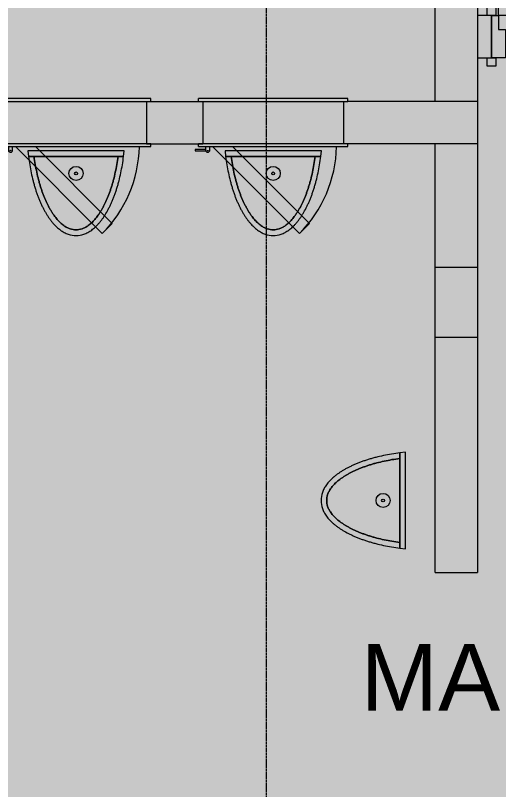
# Model space of a CAD drawing. Header units: millimetres. Extents: x 15878 to 679837, y -72324 to 391440.
# Drawn here: x 201642 to 203357, y 40257 to 43002 of the extents above; entities that cross this region are included whole.
import ezdxf

# ---------------------------------------------------------------- set-up
doc = ezdxf.new("R2010")
doc.units = ezdxf.units.MM
doc.linetypes.add('Grid Line__1_200_', pattern=[10.5, 6, -1.5, 1.5, -1.5])
for name, color, linetype, lineweight in [('A-DETL-GENF', 92, 'Continuous', 5), ('A-DOOR', 31, 'Continuous', 5), ('A-DOOR-FRAM', 31, 'Continuous', 5), ('A-FLOR', 192, 'Continuous', 5), ('A-WALL', 113, 'Continuous', 5), ('G-ANNO-TEXT', 231, 'Continuous', 5), ('P-SANR-FIXT', 6, 'Continuous', 5), ('S-GRID', 1, 'Continuous', 5)]:
    doc.layers.add(name, color=color, linetype=linetype, lineweight=lineweight)
doc.styles.add('Swis721 BT_2', font='swiss.ttf', dxfattribs={"height": 236.51772})

# ---------------------------------------------------------------- blocks, each defined once
blk = doc.blocks.new('DLN_Urinal - DLN_Urinal-13425863-G_F')
at = {"layer": 'P-SANR-FIXT', "color": 253}
for p, q in [((-277.9, 32.5), (-280.2, 12.5)), ((59.8, 32.5), (-277.9, 32.5)), ((-277.9, 32.5), (-258.1, 32.5)), ((-258.1, 32.5), (39.9, 32.5)), ((39.9, 32.5), (59.8, 32.5)), ((62, 12.5), (59.8, 32.5)), ((-280.2, 12.5), (62, 12.5))]:
    blk.add_line(p, q, dxfattribs=at)
for radius in [25, 5]:
    blk.add_circle((-109.1, 92.5), radius, dxfattribs=at)
for points, knots in [([(-109.1, 312.5), (-118.5, 312.7), (-132.6, 310.5), (-151.1, 302.3), (-162.5, 295.1), (-171.5, 288.2), (-178.1, 282.3), (-184.6, 275.9), (-191, 268.9), (-197.2, 261.3), (-203.4, 253.1), (-209.3, 244.4), (-217, 232.2), (-224.4, 218.9), (-231.4, 204.6), (-236.4, 193.5), (-241.2, 182), (-245.8, 170), (-250.2, 157.6), (-254.3, 144.9), (-258.2, 131.8), (-263, 113.9), (-268.5, 90.8), (-273.8, 62.2), (-276.7, 42.5), (-277.9, 32.5)], [0, 0, 0, 0, 0.125, 0.1875, 0.25, 0.28125, 0.3125, 0.34375, 0.375, 0.40625, 0.4375, 0.46875, 0.5, 0.5625, 0.59375, 0.625, 0.65625, 0.6875, 0.71875, 0.75, 0.78125, 0.8125, 0.875, 0.9375, 1, 1, 1, 1]), ([(59.8, 32.5), (58.5, 42.5), (55.7, 62.2), (50.3, 90.8), (44.9, 113.9), (40.1, 131.8), (36.2, 144.9), (32.1, 157.6), (27.7, 170), (23.1, 182), (18.3, 193.5), (13.3, 204.6), (8, 215.3), (2.6, 225.6), (-3, 235.3), (-8.8, 244.4), (-14.8, 253.1), (-20.9, 261.3), (-29.2, 271.4), (-40, 282.6), (-53.3, 293.7), (-67, 302.3), (-85.6, 310.5), (-99.6, 312.7), (-109.1, 312.5)], [0, 0, 0, 0, 0.0625, 0.125, 0.1875, 0.21875, 0.25, 0.28125, 0.3125, 0.34375, 0.375, 0.40625, 0.4375, 0.46875, 0.5, 0.53125, 0.5625, 0.59375, 0.625, 0.6875, 0.75, 0.8125, 0.875, 1, 1, 1, 1]), ([(-258.1, 32.5), (-256.8, 42.2), (-254, 61.1), (-248.7, 88.6), (-243.5, 110.7), (-238.8, 127.9), (-235, 140.3), (-231.1, 152.4), (-226.8, 164.2), (-222.4, 175.6), (-217.8, 186.5), (-213.1, 196.9), (-208.1, 207), (-203, 216.5), (-197.7, 225.5), (-192.4, 233.9), (-186.9, 241.9), (-181.2, 249.3), (-175.6, 256.1), (-170, 262.3), (-162.3, 269.7), (-154.6, 276.1), (-147.1, 281.2), (-139.5, 285.5), (-126.6, 291.1), (-116, 292.8), (-109.1, 292.5)], [0, 0, 0, 0, 0.0625, 0.125, 0.1875, 0.21875, 0.25, 0.28125, 0.3125, 0.34375, 0.375, 0.40625, 0.4375, 0.46875, 0.5, 0.53125, 0.5625, 0.59375, 0.625, 0.65625, 0.6875, 0.75, 0.78125, 0.8125, 0.875, 1, 1, 1, 1]), ([(-109.1, 292.5), (-116, 292.8), (-126.6, 291.1), (-141.4, 284.7), (-152.7, 277.7), (-162.3, 269.7), (-170, 262.3), (-175.6, 256.1), (-181.2, 249.3), (-186.9, 241.9), (-192.4, 233.9), (-197.7, 225.5), (-203, 216.5), (-208.1, 207), (-213.1, 196.9), (-217.8, 186.5), (-222.4, 175.6), (-226.8, 164.2), (-231.1, 152.4), (-235, 140.3), (-238.8, 127.9), (-243.5, 110.7), (-248.7, 88.6), (-254, 61.1), (-256.8, 42.2), (-258.1, 32.5)], [0, 0, 0, 0, 0.125, 0.1875, 0.25, 0.3125, 0.34375, 0.375, 0.40625, 0.4375, 0.46875, 0.5, 0.53125, 0.5625, 0.59375, 0.625, 0.65625, 0.6875, 0.71875, 0.75, 0.78125, 0.8125, 0.875, 0.9375, 1, 1, 1, 1]), ([(-109.1, 292.5), (-102.2, 292.8), (-91.6, 291.1), (-76.7, 284.7), (-65.4, 277.7), (-55.9, 269.7), (-48.2, 262.3), (-42.5, 256.1), (-36.9, 249.3), (-31.3, 241.9), (-25.8, 233.9), (-20.4, 225.5), (-15.2, 216.5), (-10.1, 207), (-5.1, 196.9), (-0.3, 186.5), (4.3, 175.6), (8.7, 164.2), (12.9, 152.4), (16.9, 140.3), (20.6, 127.9), (25.3, 110.7), (30.6, 88.6), (35.8, 61.1), (38.7, 42.2), (39.9, 32.5)], [0, 0, 0, 0, 0.125, 0.1875, 0.25, 0.3125, 0.34375, 0.375, 0.40625, 0.4375, 0.46875, 0.5, 0.53125, 0.5625, 0.59375, 0.625, 0.65625, 0.6875, 0.71875, 0.75, 0.78125, 0.8125, 0.875, 0.9375, 1, 1, 1, 1]), ([(39.9, 32.5), (38.7, 42.2), (35.8, 61.1), (30.6, 88.6), (25.3, 110.7), (20.6, 127.9), (16.9, 140.3), (12.9, 152.4), (8.7, 164.2), (4.3, 175.6), (-0.3, 186.5), (-5.1, 196.9), (-10.1, 207), (-15.2, 216.5), (-20.4, 225.5), (-25.8, 233.9), (-31.3, 241.9), (-36.9, 249.3), (-42.5, 256.1), (-48.2, 262.3), (-55.9, 269.7), (-63.5, 276.1), (-71.1, 281.2), (-78.6, 285.5), (-91.6, 291.1), (-102.2, 292.8), (-109.1, 292.5)], [0, 0, 0, 0, 0.0625, 0.125, 0.1875, 0.21875, 0.25, 0.28125, 0.3125, 0.34375, 0.375, 0.40625, 0.4375, 0.46875, 0.5, 0.53125, 0.5625, 0.59375, 0.625, 0.65625, 0.6875, 0.75, 0.78125, 0.8125, 0.875, 1, 1, 1, 1])]:
    blk.add_open_spline(points, degree=3, knots=knots, dxfattribs=at)
blk = doc.blocks.new('DLN-Single Door__X01_ - _M08a_1300 x 2450 _WH_-16935548-G_F')
at = {"layer": 'A-DOOR', "color": 253}
for p, q in [((-650, 1375), (-600, 1375)), ((-650, 75), (-650, 1375)), ((-600, 1375), (-600, 75)), ((-690, 105), (-660, 105)), ((-690, 75), (-690, 105)), ((-660, 105), (-660, 75)), ((660, 75), (660, 105)), ((660, 105), (690, 105)), ((690, 105), (690, 75)), ((-675, 75), (-690, 75)), ((-660, 75), (-675, 75)), ((-600, 75), (-650, 75)), ((675, 75), (660, 75)), ((690, 75), (675, 75)), ((-690, -75), (-675, -75)), ((-690, -105), (-690, -75)), ((-675, -75), (-660, -75)), ((-660, -75), (-660, -105)), ((660, -105), (660, -75)), ((660, -75), (675, -75)), ((675, -75), (690, -75)), ((690, -75), (690, -105)), ((-660, -105), (-690, -105)), ((690, -105), (660, -105))]:
    blk.add_line(p, q, dxfattribs=at)
blk.add_arc((-650, 75), 1300, 359.5, 90, dxfattribs=at)
at = {"layer": 'A-DOOR-FRAM', "color": 253}
for p, q in [((-675, 75), (-650, 75)), ((-675, -75), (-675, 75)), ((-650, 75), (-650, 25)), ((650, 75), (675, 75)), ((650, 25), (650, 75)), ((675, 75), (675, -75)), ((-650, 25), (-625, 25)), ((-625, 25), (-625, -75)), ((625, 25), (650, 25)), ((625, -75), (625, 25)), ((-625, -75), (-675, -75)), ((675, -75), (625, -75))]:
    blk.add_line(p, q, dxfattribs=at)
blk = doc.blocks.new('DLN-Access Panel__AP01_ - _AP04_ 450 x 650 _WH_-V653-G_F')
at = {"layer": 'A-DOOR', "color": 253}
for p, q in [((-265, 75), (-265, 85)), ((265, 85), (-265, 85)), ((265, 75), (265, 85)), ((-265, 75), (265, 75)), ((-265, -85), (-265, -75)), ((265, -75), (-265, -75)), ((265, -85), (265, -75)), ((-240, -95), (-277.5, -95)), ((-277.5, -95), (-277.5, -100)), ((-277.5, -100), (-239.6, -100)), ((-265, -85), (265, -85)), ((-240, -85), (-240, -97.5)), ((-225, -97.5), (-225, -85)), ((-215, -85), (93.2, -393.2)), ((128.6, -357.8), (-144.3, -85)), ((93.2, -393.2), (128.6, -357.8))]:
    blk.add_line(p, q, dxfattribs=at)
for centre, radius, start, end in [((-232.5, -97.5), 7.5, 180, 0), ((-232.5, -97.5), 7.5, 195, 0), ((-232.5, -97.5), 7.5, 199.4712, 360), ((-232.5, -97.5), 7.5, 199.4712, 360), ((-232.5, -97.5), 2, 180, 360), ((-232.5, -97.5), 2, 180, 360), ((-225, -75), 450, 315, 358.6824)]:
    blk.add_arc(centre, radius, start, end, dxfattribs=at)
at = {"layer": 'A-DOOR-FRAM', "color": 253}
for p, q in [((-250, 75), (-250, -75)), ((250, 75), (250, -75))]:
    blk.add_line(p, q, dxfattribs=at)

msp = doc.modelspace()

# ---------------------------------------------------------------- hatches: boundary and pattern name
at = {"layer": 'A-DETL-GENF', "transparency": 33554585}
h = msp.add_hatch(color=253, dxfattribs=at)
h.paths.add_polyline_path([(193031.8, 30457.5), (193031.8, 31607.5), (195106.8, 31607.5), (195106.8, 34107.5), (202306.8, 34107.5), (202306.8, 35797.5), (205331.8, 35797.5), (205331.8, 52007.5), (202831.8, 52007.5), (202831.8, 51406.3), (202231.8, 51406.3), (202231.8, 48337.5), (196081.8, 48337.5), (196081.8, 52057.5), (193181.8, 52057.5), (193181.8, 49957.5), (189481.8, 49957.5), (189481.8, 52057.5), (177431.8, 52057.5), (177431.8, 45607.5), (166981.8, 45607.5), (166981.8, 31607.5), (190881.8, 31607.5), (190881.8, 30457.5)], flags=0)
h.paths.add_polyline_path([(178081.8, 39607.5), (177481.8, 39607.5), (177481.8, 40207.5), (178081.8, 40207.5)], flags=0)
h.paths.add_polyline_path([(199881.8, 39607.5), (199881.8, 40207.5), (200481.8, 40207.5), (200481.8, 39607.5), (199984.4, 39607.5)], flags=0)
h.paths.add_polyline_path([(189481.8, 39607.5), (189481.8, 40207.5), (190081.8, 40207.5), (190081.8, 39607.5)], flags=0)
h.paths.add_polyline_path([(178081.8, 51407.5), (177481.8, 51407.5), (177481.8, 52007.5), (178081.8, 52007.5), (178081.8, 51515.3)], flags=0)

# ---------------------------------------------------------------- linework, layer by layer
at = {"layer": 'A-FLOR'}
for p, q in [((203281.8, 43002.5), (203281.8, 42852.5)), ((203281.8, 42852.5), (203316.8, 42852.5)), ((203281.8, 42547.5), (202806.8, 42547.5))]:
    msp.add_line(p, q, dxfattribs=at)
at = {"layer": 'A-WALL', "color": 253}
for p, q in [((203281.8, 44757.5), (203281.8, 43002.5)), ((203131.8, 42697.5), (203131.8, 43197.5)), ((203331.8, 43002.5), (203281.8, 43002.5)), ((203331.8, 43002.5), (203331.8, 42852.5)), ((203281.8, 42852.5), (203281.8, 41027.5)), ((203316.8, 42852.5), (203331.8, 42852.5)), ((202106.8, 42697.5), (202306.8, 42697.5)), ((203281.8, 42697.5), (202821.8, 42697.5)), ((202106.8, 42547.5), (202306.8, 42547.5)), ((203131.8, 41027.5), (203131.8, 42547.5)), ((203131.8, 42110), (203281.8, 42110)), ((203281.8, 41860), (203131.8, 41860)), ((203131.8, 41027.5), (203281.8, 41027.5))]:
    msp.add_line(p, q, dxfattribs=at)
at = {"layer": 'S-GRID', "color": 254, "linetype": 'Grid Line__1_200_'}
msp.add_line((202531.8, 51177.7), (202531.8, -17971.6), dxfattribs=at)

# ---------------------------------------------------------------- block references
at = {"layer": 'A-DOOR', "color": 253}
for name, p in [('DLN-Single Door__X01_ - _M08a_1300 x 2450 _WH_-16935548-G_F', (204006.8, 42927.5)), ('DLN-Access Panel__AP01_ - _AP04_ 450 x 650 _WH_-V653-G_F', (201856.8, 42622.5)), ('DLN-Access Panel__AP01_ - _AP04_ 450 x 650 _WH_-V653-G_F', (202556.8, 42622.5))]:
    msp.add_blockref(name, p, dxfattribs=at)
at = {"layer": 'P-SANR-FIXT', "color": 253}
for p, rotation in [((201747.7, 42535), 180), ((202447.7, 42535), 180), ((203039.3, 41391.6), 90)]:
    msp.add_blockref('DLN_Urinal - DLN_Urinal-13425863-G_F', p, dxfattribs=dict(at, rotation=rotation))

# ---------------------------------------------------------------- texts
at = {"layer": 'G-ANNO-TEXT', "color": 7, "insert": (202867.1, 40773.3), "char_height": 236.52, "width": 1968, "attachment_point": 1, "line_spacing_factor": 1.00667, "style": 'Swis721 BT_2'}
msp.add_mtext('MALE LAV.', dxfattribs=at)

doc.saveas('drawing.dxf')
